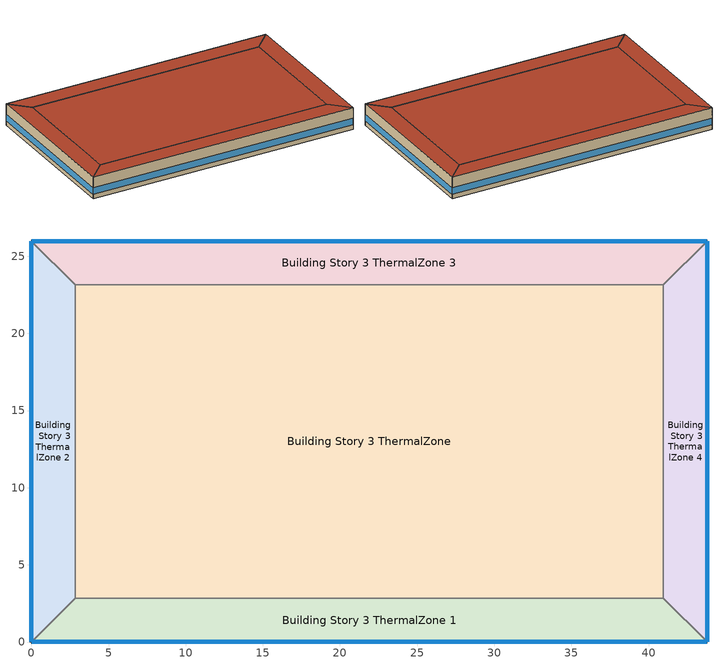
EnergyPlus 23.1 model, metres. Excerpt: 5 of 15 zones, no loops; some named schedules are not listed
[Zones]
Building Story 3 ThermalZone
 floor adiabatic (Typical Interior Ceiling): 40.97,2.83 2.83,2.83 2.83,23.16 40.97,23.16 z7.2
 wall adiabatic (Typical Interior Wall): 2.83,2.83 40.97,2.83 40.97,23.16 2.83,23.16 2.83,2.83 z7.2:10.8
 roof outside (Typical IEAD Roof R-31.25): 40.97,23.16 2.83,23.16 2.83,2.83 40.97,2.83 z10.8
Building Story 3 ThermalZone 1
 floor adiabatic (Typical Interior Ceiling): 43.79,0 0,0 2.83,2.83 40.97,2.83 z7.2
 wall outside (Typical Insulated Steel Framed Exterior Wall R-20.41): 0,0 43.79,0 z7.2:10.8
 wall adiabatic (Typical Interior Wall): 43.79,0 40.97,2.83 2.83,2.83 0,0 z7.2:10.8
 window (U 0.48 SHGC 0.40 Dbl Ref-D Clr 6mm/13mm): 0.03,0 43.77,0 z7.96:9.04
 roof outside (Typical IEAD Roof R-31.25): 40.97,2.83 2.83,2.83 0,0 43.79,0 z10.8
Building Story 3 ThermalZone 2
 floor adiabatic (Typical Interior Ceiling): 0,0 0,25.99 2.83,23.16 2.83,2.83 z7.2
 wall outside (Typical Insulated Steel Framed Exterior Wall R-20.41): 0,25.99 0,0 z7.2:10.8
 wall adiabatic (Typical Interior Wall): 0,0 2.83,2.83 2.83,23.16 0,25.99 z7.2:10.8
 window (U 0.48 SHGC 0.40 Dbl Ref-D Clr 6mm/13mm): 0,25.96 0,0.03 z7.96:9.04
 roof outside (Typical IEAD Roof R-31.25): 2.83,2.83 2.83,23.16 0,25.99 0,0 z10.8
Building Story 3 ThermalZone 3
 floor adiabatic (Typical Interior Ceiling): 0,25.99 43.79,25.99 40.97,23.16 2.83,23.16 z7.2
 wall outside (Typical Insulated Steel Framed Exterior Wall R-20.41): 43.79,25.99 0,25.99 z7.2:10.8
 wall adiabatic (Typical Interior Wall): 0,25.99 2.83,23.16 40.97,23.16 43.79,25.99 z7.2:10.8
 window (U 0.48 SHGC 0.40 Dbl Ref-D Clr 6mm/13mm): 43.77,25.99 0.03,25.99 z7.96:9.04
 roof outside (Typical IEAD Roof R-31.25): 2.83,23.16 40.97,23.16 43.79,25.99 0,25.99 z10.8
Building Story 3 ThermalZone 4
 floor adiabatic (Typical Interior Ceiling): 43.79,25.99 43.79,0 40.97,2.83 40.97,23.16 z7.2
 wall outside (Typical Insulated Steel Framed Exterior Wall R-20.41): 43.79,0 43.79,25.99 z7.2:10.8
 wall adiabatic (Typical Interior Wall): 43.79,25.99 40.97,23.16 40.97,2.83 43.79,0 z7.2:10.8
 window (U 0.48 SHGC 0.40 Dbl Ref-D Clr 6mm/13mm): 43.79,0.03 43.79,25.96 z7.96:9.04
 roof outside (Typical IEAD Roof R-31.25): 40.97,23.16 40.97,2.83 43.79,0 43.79,25.99 z10.8
[Building]
bld_5: Terrain=City
[Site:Location]
Laramie General Brees Field_WY_USA: Latitude {deg}=41.3127; Longitude {deg}=-105.585; Time Zone {hr}=-7; Elevation {m}=2215
[Site:GroundTemperature:FCfactorMethod]
8.6, 2.8, -4.1, -8.8, -2.2, 0.3, 6.7, 10.1, 16.5, 20.6, 19.2, 14.7
[Site:WaterMainsTemperature]
Calculation Method=Correlation; Annual Average Outdoor Air Temperature {C}=8.96667; Maximum Difference In Monthly Average Outdoor Air Temperatures {deltaC}=26.2
[SizingPeriod:DesignDay] Day of Month=21; Dry-Bulb Temperature Range Modifier Type=DefaultMultipliers; Humidity Condition Type=Wetbulb; Barometric Pressure {Pa}=98769; Rain Indicator=No; Snow Indicator=No; Daylight Saving Time Indicator=No; Begin Environment Reset Mode=FullResetAtBeginEnvironment
Name | Month | Day Type | Maximum Dry-Bulb Temperature {C} | Daily Dry-Bulb Temperature Range {deltaC} | Wetbulb or DewPoint at Maximum Dry-Bulb {C} | Wind Speed {m/s} | Wind Direction {deg} | Solar Model Indicator | ASHRAE Clear Sky Optical Depth for Beam Irradiance (taub) | ASHRAE Clear Sky Optical Depth for Diffuse Irradiance (taud) | Sky Clearness
Buffalo Niagara Intl Ap Ann Clg .4% Condns DB=>MWB 1 | 7 | SummerDesignDay | 30.3 | 9.3 | 21.8 | 5.7 | 240 | ASHRAETau | 0.462 | 2.001
Buffalo Niagara Intl Ap Ann Clg .4% Condns WB=>MDB 1 | 7 | SummerDesignDay | 27.8 | 9.3 | 23.8 | 5.7 | 240 | ASHRAETau | 0.462 | 2.001
Buffalo Niagara Intl Ap Ann Htg 99.6% Condns DB 1 | 1 | WinterDesignDay | -16.3 | 0 | -16.3 | 5.1 | 270 | ASHRAEClearSky |  |  | 0
[Material] Thermal Absorptance=0.9; Solar Absorptance=0.7
Name | Roughness | Thickness {m} | Conductivity {W/m-K} | Density {kg/m3} | Specific Heat {J/kg-K} | Visible Absorptance
100mm Normalweight concrete floor | MediumRough | 0.1016 | 2.31045 | 2322 | 832.557 | 0.7
25mm Stucco | Smooth | 0.0254 | 0.72 | 1856 | 840 | 0.7
5/8 in. Gypsum Board | MediumSmooth | 0.0159 | 0.16 | 800 | 1090 | 0.7
G01 13mm gypsum board | Smooth | 0.0127 | 0.160031 | 800.001 | 1090.73 | 0.5
Metal Roof Surface | Smooth | 0.0008 | 45.28 | 7824 | 500 | 0.7
Roof Membrane | VeryRough | 0.0095 | 0.16 | 1121.29 | 1460 | 0.7
Std Wood 6inch 1; Std Wood 6inch 2 | MediumSmooth | 0.15 | 0.12 | 540 | 1210 | 0.7
[Material:NoMass] Roughness=Smooth; Thermal Absorptance=0.9; Solar Absorptance=0.7
Name | Thermal Resistance {m2-K/W} | Visible Absorptance
CP02 CARPET PAD | 0.21648 | 0.8
Typical Insulation R-18.23 | 3.21036 | 0.7
Typical Insulation R-30.13 | 5.30668 | 0.7
[WindowMaterial:Gas]
AIR 13MM: Gas Type=Air; Thickness {m}=0.0127
[WindowMaterial:Glazing] Optical Data Type=SpectralAverage; Thickness {m}=0.006; Infrared Transmittance at Normal Incidence=0; Front Side Infrared Hemispherical Emissivity=0.84; Conductivity {W/m-K}=0.9; Dirt Correction Factor for Solar and Visible Transmittance=1; Solar Diffusing=No
Name | Solar Transmittance at Normal Incidence | Front Side Solar Reflectance at Normal Incidence | Back Side Solar Reflectance at Normal Incidence | Visible Transmittance at Normal Incidence | Front Side Visible Reflectance at Normal Incidence | Back Side Visible Reflectance at Normal Incidence | Back Side Infrared Hemispherical Emissivity
CLEAR 6MM | 0.775 | 0.071 | 0.071 | 0.881 | 0.08 | 0.08 | 0.84
REF D CLEAR 6MM | 0.429 | 0.308 | 0.379 | 0.334 | 0.453 | 0.505 | 0.82
[Construction]
InteriorFurnishings 1: Std Wood 6inch 1
InteriorFurnishings 2: Std Wood 6inch 2
Typical IEAD Roof R-31.25: Roof Membrane, Typical Insulation R-30.13, Metal Roof Surface
Typical Insulated Steel Framed Exterior Wall R-20.41: 25mm Stucco, 5/8 in. Gypsum Board, Typical Insulation R-18.23, 5/8 in. Gypsum Board
Typical Interior Ceiling: CP02 CARPET PAD, 100mm Normalweight concrete floor
Typical Interior Wall: G01 13mm gypsum board, G01 13mm gypsum board
U 0.48 SHGC 0.40 Dbl Ref-D Clr 6mm/13mm: REF D CLEAR 6MM, AIR 13MM, CLEAR 6MM
[Zone] Multiplier=1; Part of Total Floor Area=Yes
Building Story 3 ThermalZone; Building Story 3 ThermalZone 1; Building Story 3 ThermalZone 2; Building Story 3 ThermalZone 3; Building Story 3 ThermalZone 4
[Space] Space Type=Story Top Blended Space Type
Name | Zone
Building Story 3 Space | Building Story 3 ThermalZone
Building Story 3 Space 1 | Building Story 3 ThermalZone 1
Building Story 3 Space 2 | Building Story 3 ThermalZone 2
Building Story 3 Space 3 | Building Story 3 ThermalZone 3
Building Story 3 Space 4 | Building Story 3 ThermalZone 4
[SpaceList]
Story Top Blended Space Type: Building Story 3 Space, Building Story 3 Space 1, Building Story 3 Space 2, Building Story 3 Space 3, Building Story 3 Space 4
[InternalMass]
Name | Construction | Zone or ZoneList | Space or SpaceList | Surface Area {m2}
Building Story 3 Space Office WholeBuilding - Lg Office A  - Story Top Mass; Building Story 3 Space Office WholeBuilding - Lg Office C  - Story Top Mass | InteriorFurnishings 1 | Building Story 3 ThermalZone | Building Story 3 Space | 206.305
Building Story 3 Space 1 Office WholeBuilding - Lg Office A  - Story Top Mass; Building Story 3 Space 1 Office WholeBuilding - Lg Office C  - Story Top Mass | InteriorFurnishings 1 | Building Story 3 ThermalZone 1 | Building Story 3 Space 1 | 30.8293
Building Story 3 Space 2 Office WholeBuilding - Lg Office A  - Story Top Mass; Building Story 3 Space 2 Office WholeBuilding - Lg Office C  - Story Top Mass | InteriorFurnishings 1 | Building Story 3 ThermalZone 2 | Building Story 3 Space 2 | 17.4291
Building Story 3 Space 3 Office WholeBuilding - Lg Office A  - Story Top Mass; Building Story 3 Space 3 Office WholeBuilding - Lg Office C  - Story Top Mass | InteriorFurnishings 1 | Building Story 3 ThermalZone 3 | Building Story 3 Space 3 | 30.8293
Building Story 3 Space 4 Office WholeBuilding - Lg Office A  - Story Top Mass; Building Story 3 Space 4 Office WholeBuilding - Lg Office C  - Story Top Mass | InteriorFurnishings 1 | Building Story 3 ThermalZone 4 | Building Story 3 Space 4 | 17.4291
Building Story 3 Space Office WholeBuilding - Lg Office A end_a - Story Top Mass; Building Story 3 Space Office WholeBuilding - Lg Office A end_b - Story Top Mass; Building Story 3 Space Office WholeBuilding - Lg Office C end_a - Story Top Mass; Building Story 3 Space Office WholeBuilding - Lg Office C end_b - Story Top Mass | InteriorFurnishings 1 | Building Story 3 ThermalZone | Building Story 3 Space | 30.9027
Building Story 3 Space 1 Office WholeBuilding - Lg Office A end_a - Story Top Mass; Building Story 3 Space 1 Office WholeBuilding - Lg Office A end_b - Story Top Mass; Building Story 3 Space 1 Office WholeBuilding - Lg Office C end_a - Story Top Mass; Building Story 3 Space 1 Office WholeBuilding - Lg Office C end_b - Story Top Mass | InteriorFurnishings 1 | Building Story 3 ThermalZone 1 | Building Story 3 Space 1 | 4.61796
Building Story 3 Space 2 Office WholeBuilding - Lg Office A end_a - Story Top Mass; Building Story 3 Space 2 Office WholeBuilding - Lg Office A end_b - Story Top Mass; Building Story 3 Space 2 Office WholeBuilding - Lg Office C end_a - Story Top Mass; Building Story 3 Space 2 Office WholeBuilding - Lg Office C end_b - Story Top Mass | InteriorFurnishings 1 | Building Story 3 ThermalZone 2 | Building Story 3 Space 2 | 2.61073
Building Story 3 Space 3 Office WholeBuilding - Lg Office A end_a - Story Top Mass; Building Story 3 Space 3 Office WholeBuilding - Lg Office A end_b - Story Top Mass; Building Story 3 Space 3 Office WholeBuilding - Lg Office C end_a - Story Top Mass; Building Story 3 Space 3 Office WholeBuilding - Lg Office C end_b - Story Top Mass | InteriorFurnishings 1 | Building Story 3 ThermalZone 3 | Building Story 3 Space 3 | 4.61796
Building Story 3 Space 4 Office WholeBuilding - Lg Office A end_a - Story Top Mass; Building Story 3 Space 4 Office WholeBuilding - Lg Office A end_b - Story Top Mass; Building Story 3 Space 4 Office WholeBuilding - Lg Office C end_a - Story Top Mass; Building Story 3 Space 4 Office WholeBuilding - Lg Office C end_b - Story Top Mass | InteriorFurnishings 1 | Building Story 3 ThermalZone 4 | Building Story 3 Space 4 | 2.61073
Building Story 3 Space Office WholeBuilding - Lg Office B  - Story Top Mass | InteriorFurnishings 1 | Building Story 3 ThermalZone | Building Story 3 Space | 780.653
Building Story 3 Space 1 Office WholeBuilding - Lg Office B  - Story Top Mass | InteriorFurnishings 1 | Building Story 3 ThermalZone 1 | Building Story 3 Space 1 | 116.657
Building Story 3 Space 2 Office WholeBuilding - Lg Office B  - Story Top Mass | InteriorFurnishings 1 | Building Story 3 ThermalZone 2 | Building Story 3 Space 2 | 65.9514
Building Story 3 Space 3 Office WholeBuilding - Lg Office B  - Story Top Mass | InteriorFurnishings 1 | Building Story 3 ThermalZone 3 | Building Story 3 Space 3 | 116.657
Building Story 3 Space 4 Office WholeBuilding - Lg Office B  - Story Top Mass | InteriorFurnishings 1 | Building Story 3 ThermalZone 4 | Building Story 3 Space 4 | 65.9514
Building Story 3 Space Office WholeBuilding - Lg Office B end_a - Story Top Mass; Building Story 3 Space Office WholeBuilding - Lg Office B end_b - Story Top Mass | InteriorFurnishings 1 | Building Story 3 ThermalZone | Building Story 3 Space | 116.935
Building Story 3 Space 1 Office WholeBuilding - Lg Office B end_a - Story Top Mass; Building Story 3 Space 1 Office WholeBuilding - Lg Office B end_b - Story Top Mass | InteriorFurnishings 1 | Building Story 3 ThermalZone 1 | Building Story 3 Space 1 | 17.4742
Building Story 3 Space 2 Office WholeBuilding - Lg Office B end_a - Story Top Mass; Building Story 3 Space 2 Office WholeBuilding - Lg Office B end_b - Story Top Mass | InteriorFurnishings 1 | Building Story 3 ThermalZone 2 | Building Story 3 Space 2 | 9.87894
Building Story 3 Space 3 Office WholeBuilding - Lg Office B end_a - Story Top Mass; Building Story 3 Space 3 Office WholeBuilding - Lg Office B end_b - Story Top Mass | InteriorFurnishings 1 | Building Story 3 ThermalZone 3 | Building Story 3 Space 3 | 17.4742
Building Story 3 Space 4 Office WholeBuilding - Lg Office B end_a - Story Top Mass; Building Story 3 Space 4 Office WholeBuilding - Lg Office B end_b - Story Top Mass | InteriorFurnishings 1 | Building Story 3 ThermalZone 4 | Building Story 3 Space 4 | 9.87894
Building Story 3 Space Mass | InteriorFurnishings 2 | Building Story 3 ThermalZone | Building Story 3 Space | 1550.75
Building Story 3 Space 1 Mass | InteriorFurnishings 2 | Building Story 3 ThermalZone 1 | Building Story 3 Space 1 | 231.736
Building Story 3 Space 2 Mass | InteriorFurnishings 2 | Building Story 3 ThermalZone 2 | Building Story 3 Space 2 | 131.011
Building Story 3 Space 3 Mass | InteriorFurnishings 2 | Building Story 3 ThermalZone 3 | Building Story 3 Space 3 | 231.736
Building Story 3 Space 4 Mass | InteriorFurnishings 2 | Building Story 3 ThermalZone 4 | Building Story 3 Space 4 | 131.011
[Lights]
Office WholeBuilding - Lg Office Lights 2: Zone or ZoneList or Space or SpaceList=Story Top Blended Space Type; Schedule=OfficeLarge BLDG_LIGHT_SCH_2013; Design Level Calculation Method=Watts/Area; Watts per Zone Floor Area {W/m2}=8.82641; Return Air Fraction=0; Fraction Radiant=0.7; Fraction Visible=0.2; Fraction Replaceable=1
[People]
Office WholeBuilding - Lg Office People 2: Zone or ZoneList or Space or SpaceList=Story Top Blended Space Type; Number of People Schedule=OfficeLarge BLDG_OCC_SCH; Number of People Calculation Method=People/Area; People per Floor Area {person/m2}=0.0538196; Fraction Radiant=0.3; Activity Level Schedule=OfficeLarge ACTIVITY_SCH; Enable ASHRAE 55 Comfort Warnings=Yes; Mean Radiant Temperature Calculation Type=ZoneAveraged; Work Efficiency Schedule=Work Efficiency Schedule; Clothing Insulation Schedule=Clothing Schedule; Air Velocity Schedule=Air Velocity Schedule; Thermal Comfort Model 1 Type=Fanger
[ElectricEquipment]
Office WholeBuilding - Lg Office Elec Equip 2: Zone or ZoneList or Space or SpaceList=Story Top Blended Space Type; Schedule=OfficeLarge BLDG_EQUIP_SCH; Design Level Calculation Method=Watts/Area; Watts per Zone Floor Area {W/m2}=8.07007; Fraction Latent=0; Fraction Radiant=0.5; Fraction Lost=0
[ZoneInfiltration:DesignFlowRate] Zone or ZoneList or Space or SpaceList=Story Top Blended Space Type; Schedule=Always On Discrete; Design Flow Rate Calculation Method=Flow/ExteriorArea; Constant Term Coefficient=0; Temperature Term Coefficient=0; Velocity Term Coefficient=0.224; Velocity Squared Term Coefficient=0
Name | Flow Rate per Exterior Surface Area {m3/s-m2}
Office WholeBuilding - Lg Office A  - Story Top Infiltration; Office WholeBuilding - Lg Office C  - Story Top Infiltration | 3.64946e-05
Office WholeBuilding - Lg Office A end_a - Story Top Infiltration; Office WholeBuilding - Lg Office A end_b - Story Top Infiltration; Office WholeBuilding - Lg Office C end_a - Story Top Infiltration; Office WholeBuilding - Lg Office C end_b - Story Top Infiltration | 1.09331e-05
Office WholeBuilding - Lg Office B end_a - Story Top Infiltration; Office WholeBuilding - Lg Office B end_b - Story Top Infiltration | 2.06853e-05
[Daylighting:Controls] Lighting Control Type=Stepped; Minimum Input Power Fraction for Continuous or ContinuousOff Dimming Control=0.3; Minimum Light Output Fraction for Continuous or ContinuousOff Dimming Control=0.2; Number of Stepped Control Steps=3; Probability Lighting will be Reset When Needed in Manual Stepped Control=1; Glare Calculation Azimuth Angle of View Direction Clockwise from Zone y-Axis {deg}=-0; Maximum Allowable Discomfort Glare Index=22; Illuminance Setpoint at Reference Point 1 {lux}=377; Illuminance Setpoint at Reference Point 2 {lux}=377
Name | Zone or Space | Glare Calculation Daylighting Reference Point | Daylighting Reference Point 1 | Fraction of Lights Controlled by Reference Point 1 | Daylighting Reference Point 2 | Fraction of Lights Controlled by Reference Point 2
Building Story 3 ThermalZone 1 DaylightingControls | Building Story 3 ThermalZone 1 | Building Story 3 Space 1 Daylt Sensor 1 | Building Story 3 Space 1 Daylt Sensor 1 | 0.454 | Building Story 3 Space 1 Daylt Sensor 2 | 0.106
Building Story 3 ThermalZone 2 DaylightingControls | Building Story 3 ThermalZone 2 | Building Story 3 Space 2 Daylt Sensor 1 | Building Story 3 Space 2 Daylt Sensor 1 | 0.462 | Building Story 3 Space 2 Daylt Sensor 2 | 0.102
Building Story 3 ThermalZone 3 DaylightingControls | Building Story 3 ThermalZone 3 | Building Story 3 Space 3 Daylt Sensor 1 | Building Story 3 Space 3 Daylt Sensor 1 | 0.454 | Building Story 3 Space 3 Daylt Sensor 2 | 0.106
Building Story 3 ThermalZone 4 DaylightingControls | Building Story 3 ThermalZone 4 | Building Story 3 Space 4 Daylt Sensor 1 | Building Story 3 Space 4 Daylt Sensor 1 | 0.462 | Building Story 3 Space 4 Daylt Sensor 2 | 0.102
[AvailabilityManager:NightCycle] Applicability Schedule=Always On Discrete; Control Type=CycleOnAny; Thermostat Tolerance {deltaC}=1.9999; Cycling Run Time Control Type=Thermostat; Cycling Run Time {s}=1800
Name | Fan Schedule
Availability Manager Night Cycle 5 | Building Story 1 ThermalZone 1 PSZ-AC Occ Sch
Availability Manager Night Cycle 1 | Building Story 1 ThermalZone 2 PSZ-AC Occ Sch
Availability Manager Night Cycle 2 | Building Story 1 ThermalZone 3 PSZ-AC Occ Sch
Availability Manager Night Cycle 3 | Building Story 1 ThermalZone 4 PSZ-AC Occ Sch
Availability Manager Night Cycle 4 | Building Story 1 ThermalZone PSZ-AC Occ Sch
Availability Manager Night Cycle 10 | Building Story 2 ThermalZone 1 PSZ-AC Occ Sch
Availability Manager Night Cycle 7 | Building Story 2 ThermalZone 2 PSZ-AC Occ Sch
Availability Manager Night Cycle 6 | Building Story 2 ThermalZone 3 PSZ-AC Occ Sch
Availability Manager Night Cycle 8 | Building Story 2 ThermalZone 4 PSZ-AC Occ Sch
Availability Manager Night Cycle 9 | Building Story 2 ThermalZone PSZ-AC Occ Sch
Availability Manager Night Cycle 15 | Building Story 3 ThermalZone 1 PSZ-AC Occ Sch
Availability Manager Night Cycle 11 | Building Story 3 ThermalZone 2 PSZ-AC Occ Sch
Availability Manager Night Cycle 12 | Building Story 3 ThermalZone 3 PSZ-AC Occ Sch
Availability Manager Night Cycle 13 | Building Story 3 ThermalZone 4 PSZ-AC Occ Sch
Availability Manager Night Cycle 14 | Building Story 3 ThermalZone PSZ-AC Occ Sch
[AvailabilityManager:Scheduled] Schedule=Always On Discrete
Building Story 1 ThermalZone 1 PSZ-AC OA System Availability Manager; Building Story 1 ThermalZone 2 PSZ-AC OA System Availability Manager; Building Story 1 ThermalZone 3 PSZ-AC OA System Availability Manager; Building Story 1 ThermalZone 4 PSZ-AC OA System Availability Manager; Building Story 1 ThermalZone PSZ-AC OA System Availability Manager; Building Story 2 ThermalZone 1 PSZ-AC OA System Availability Manager; Building Story 2 ThermalZone 2 PSZ-AC OA System Availability Manager; Building Story 2 ThermalZone 3 PSZ-AC OA System Availability Manager; Building Story 2 ThermalZone 4 PSZ-AC OA System Availability Manager; Building Story 2 ThermalZone PSZ-AC OA System Availability Manager; Building Story 3 ThermalZone 1 PSZ-AC OA System Availability Manager; Building Story 3 ThermalZone 2 PSZ-AC OA System Availability Manager; Building Story 3 ThermalZone 3 PSZ-AC OA System Availability Manager; Building Story 3 ThermalZone 4 PSZ-AC OA System Availability Manager; Building Story 3 ThermalZone PSZ-AC OA System Availability Manager
[Exterior:Lights] Control Option=AstronomicalClock
Name | Schedule | Design Level {W}
Building Facades | Schedule Ruleset 1 | 650.697
Main Entries | Schedule Ruleset 2 | 240
Other Doors | Schedule Ruleset 2 | 205.041
Parking Areas and Drives | Schedule Ruleset 2 | 3235.27
[EnergyManagementSystem:Sensor]
Name | Output:Variable or Output:Meter Index Key | Output:Variable or Output:Meter
Ele_Sen | Whole Building | Facility Total Purchased Electricity Energy
Fut_Sen | NYSTc 2030 Future Hourly Emissions Sch | Schedule Value
His_Sen | New York 2019 Historical Hourly Emissions Sch | Schedule Value
Mains_Water_Temp_Sen | Environment | Site Mains Water Temperature
[EnergyManagementSystem:Actuator]
Mains_Water_Temp_Act: Actuated Component Unique=Mains Water Temperature; Actuated Component Type=Schedule:Constant; Actuated Component Control Type=Schedule Value
[EnergyManagementSystem:Program]
Emissions_Calc_Prgm: SET fut_hr_val = Fut_Sen; SET his_hr_val = His_Sen; SET fut_yr_val = 92; SET his_yr_val = 583; SET elec = Ele_Sen; SET conv = 1000000 * 60 * 60; SET conv_kg_mt = 0.001; SET fut_hr = (fut_hr_val * elec / conv) * conv_kg_mt; SET his_hr = (his_hr_val * elec / conv) * conv_kg_mt; SET fut_yr = (fut_yr_val * elec / conv) * conv_kg_mt; SET his_yr = (his_yr_val * elec / conv) * conv_kg_mt; SET fut_hr_intensity = fut_hr * 1000 / 36752.14662318513; SET his_hr_intensity = his_hr * 1000 / 36752.14662318513; SET fut_yr_intensity = fut_yr * 1000 / 36752.14662318513; SET his_yr_intensity = his_yr * 1000 / 36752.14662318513
Mains_Water_Prg: SET Mains_Water_Temp_Act = Mains_Water_Temp_Sen
[EnergyManagementSystem:ProgramCallingManager]
Emissions Calc Prgm: EndOfSystemTimestepBeforeHVACReporting; Emissions_Calc_Prgm
Mains_Water_Prg_Mgr: BeginTimestepBeforePredictor; Mains_Water_Prg
[EnergyManagementSystem:OutputVariable] Type of Data in Variable=Summed; Update Frequency=SystemTimestep; EMS Program or Subroutine=Emissions_Calc_Prgm
Name | EMS Variable | Units
Future_Annual_Electricity_Emissions | fut_yr | mt
Future_Annual_Electricity_Emissions_Intensity | fut_yr_intensity | kg/ft2
Future_Hourly_Electricity_Emissions | fut_hr | mt
Future_Hourly_Electricity_Emissions_Intensity | fut_hr_intensity | kg/ft2
Historical_Annual_Electricity_Emissions | his_yr | mt
Historical_Annual_Electricity_Emissions_Intensity | his_yr_intensity | kg/ft2
Historical_Hourly_Electricity_Emissions | his_hr | mt
Historical_Hourly_Electricity_Emissions_Intensity | his_hr_intensity | kg/ft2
[Schedule:Day:Interval]
OfficeLarge BLDG_LIGHT_SCH_2013 Sat Day: No, 06:00, 0.05, 08:00, 0.0905601, 12:00, 0.27168, 17:00, 0.13584, 19:00, 0.0452801, 24:00, 0.05
OfficeLarge BLDG_LIGHT_SCH_2013 Default: No, 05:00, 0.05, 18:00, 0.0452801, 24:00, 0.05
OfficeLarge BLDG_LIGHT_SCH_2013 Wkdy Day: No, 05:00, 0.05, 06:00, 0.1, 07:00, 0.0905601, 08:00, 0.27168, 17:00, 0.815041, 18:00, 0.452801, 20:00, 0.27168, 22:00, 0.18112, 23:00, 0.0905601, 24:00, 0.0452801
OfficeLarge BLDG_LIGHT_SCH_2013 Summer Design Day; Clothing Schedule Default Winter Clothes; OfficeLarge BLDG_EQUIP_SCH Summer Design Day: No, 24:00, 1
OfficeLarge BLDG_LIGHT_SCH_2013 Winter Design Day; Work Efficiency Schedule Default; OfficeLarge BLDG_OCC_SCH Winter Design Day; OfficeLarge BLDG_EQUIP_SCH Winter Design Day: No, 24:00, 0
Air Velocity Schedule Default: No, 24:00, 0.2
OfficeLarge BLDG_OCC_SCH Sat Day: No, 06:00, 0, 08:00, 0.1, 12:00, 0.3, 17:00, 0.1, 19:00, 0.05, 24:00, 0
OfficeLarge BLDG_OCC_SCH Default: No, 06:00, 0, 18:00, 0.05, 24:00, 0
OfficeLarge BLDG_OCC_SCH Wkdy Day: No, 06:00, 0, 07:00, 0.1, 08:00, 0.2, 12:00, 0.95, 13:00, 0.5, 17:00, 0.95, 18:00, 0.3, 22:00, 0.1, 24:00, 0.05
OfficeLarge BLDG_OCC_SCH Summer Design Day: No, 06:00, 0, 22:00, 1, 24:00, 0.05
OfficeLarge ACTIVITY_SCH Default; OfficeLarge ACTIVITY_SCH Summer Design Day; OfficeLarge ACTIVITY_SCH Winter Design Day: No, 24:00, 120
OfficeLarge BLDG_EQUIP_SCH Sat Day: No, 06:00, 0.3, 08:00, 0.4, 12:00, 0.5, 17:00, 0.35, 24:00, 0.3
OfficeLarge BLDG_EQUIP_SCH Default: No, 24:00, 0.3
OfficeLarge BLDG_EQUIP_SCH Wkdy Day: No, 08:00, 0.4, 12:00, 0.9, 13:00, 0.8, 17:00, 0.9, 18:00, 0.5, 24:00, 0.4
Schedule Day 103: No, 06:00, 0, 24:00, 1
Schedule Day 104: No, 06:00, 0.7, 24:00, 1
[Schedule:Week:Daily]
OfficeLarge BLDG_LIGHT_SCH_2013 Week Rule - Jan1-Jan1: OfficeLarge BLDG_LIGHT_SCH_2013 Sat Day, OfficeLarge BLDG_LIGHT_SCH_2013 Sat Day, OfficeLarge BLDG_LIGHT_SCH_2013 Sat Day, OfficeLarge BLDG_LIGHT_SCH_2013 Sat Day, OfficeLarge BLDG_LIGHT_SCH_2013 Sat Day, OfficeLarge BLDG_LIGHT_SCH_2013 Sat Day, OfficeLarge BLDG_LIGHT_SCH_2013 Sat Day, OfficeLarge BLDG_LIGHT_SCH_2013 Default, OfficeLarge BLDG_LIGHT_SCH_2013 Summer Design Day, OfficeLarge BLDG_LIGHT_SCH_2013 Winter Design Day, OfficeLarge BLDG_LIGHT_SCH_2013 Default, OfficeLarge BLDG_LIGHT_SCH_2013 Default
OfficeLarge BLDG_LIGHT_SCH_2013 Week Rule - Jan2-Dec31: OfficeLarge BLDG_LIGHT_SCH_2013 Default, OfficeLarge BLDG_LIGHT_SCH_2013 Wkdy Day, OfficeLarge BLDG_LIGHT_SCH_2013 Wkdy Day, OfficeLarge BLDG_LIGHT_SCH_2013 Wkdy Day, OfficeLarge BLDG_LIGHT_SCH_2013 Wkdy Day, OfficeLarge BLDG_LIGHT_SCH_2013 Wkdy Day, OfficeLarge BLDG_LIGHT_SCH_2013 Sat Day, OfficeLarge BLDG_LIGHT_SCH_2013 Default, OfficeLarge BLDG_LIGHT_SCH_2013 Summer Design Day, OfficeLarge BLDG_LIGHT_SCH_2013 Winter Design Day, OfficeLarge BLDG_LIGHT_SCH_2013 Default, OfficeLarge BLDG_LIGHT_SCH_2013 Default
Work Efficiency Schedule Week Rule - Jan1-Dec31: Work Efficiency Schedule Default, Work Efficiency Schedule Default, Work Efficiency Schedule Default, Work Efficiency Schedule Default, Work Efficiency Schedule Default, Work Efficiency Schedule Default, Work Efficiency Schedule Default, Work Efficiency Schedule Default, Work Efficiency Schedule Default, Work Efficiency Schedule Default, Work Efficiency Schedule Default, Work Efficiency Schedule Default
Clothing Schedule Week Rule - Jan1-Dec31: Clothing Schedule Default Winter Clothes, Clothing Schedule Default Winter Clothes, Clothing Schedule Default Winter Clothes, Clothing Schedule Default Winter Clothes, Clothing Schedule Default Winter Clothes, Clothing Schedule Default Winter Clothes, Clothing Schedule Default Winter Clothes, Clothing Schedule Default Winter Clothes, Clothing Schedule Default Winter Clothes, Clothing Schedule Default Winter Clothes, Clothing Schedule Default Winter Clothes, Clothing Schedule Default Winter Clothes
Air Velocity Schedule Week Rule - Jan1-Dec31: Air Velocity Schedule Default, Air Velocity Schedule Default, Air Velocity Schedule Default, Air Velocity Schedule Default, Air Velocity Schedule Default, Air Velocity Schedule Default, Air Velocity Schedule Default, Air Velocity Schedule Default, Air Velocity Schedule Default, Air Velocity Schedule Default, Air Velocity Schedule Default, Air Velocity Schedule Default
Building Story 1 ThermalZone 1 PSZ-AC Occ Sch Week Rule - Jan1-Jan1: Building Story 1 ThermalZone 1 PSZ-AC Occ Sch Sunday, Building Story 1 ThermalZone 1 PSZ-AC Occ Sch Sunday, Building Story 1 ThermalZone 1 PSZ-AC Occ Sch Sunday, Building Story 1 ThermalZone 1 PSZ-AC Occ Sch Sunday, Building Story 1 ThermalZone 1 PSZ-AC Occ Sch Sunday, Building Story 1 ThermalZone 1 PSZ-AC Occ Sch Sunday, Building Story 1 ThermalZone 1 PSZ-AC Occ Sch Sunday, Building Story 1 ThermalZone 1 PSZ-AC Occ Sch Default, Building Story 1 ThermalZone 1 PSZ-AC Occ Sch Summer Design Day, Building Story 1 ThermalZone 1 PSZ-AC Occ Sch Winter Design Day, Building Story 1 ThermalZone 1 PSZ-AC Occ Sch Default, Building Story 1 ThermalZone 1 PSZ-AC Occ Sch Default
Building Story 1 ThermalZone 1 PSZ-AC Occ Sch Week Rule - Jan2-Jun25: Building Story 1 ThermalZone 1 PSZ-AC Occ Sch Sunday, Building Story 1 ThermalZone 1 PSZ-AC Occ Sch Default, Building Story 1 ThermalZone 1 PSZ-AC Occ Sch Tuesday, Building Story 1 ThermalZone 1 PSZ-AC Occ Sch Wednesday, Building Story 1 ThermalZone 1 PSZ-AC Occ Sch Thursday, Building Story 1 ThermalZone 1 PSZ-AC Occ Sch Friday, Building Story 1 ThermalZone 1 PSZ-AC Occ Sch Sunday, Building Story 1 ThermalZone 1 PSZ-AC Occ Sch Default, Building Story 1 ThermalZone 1 PSZ-AC Occ Sch Summer Design Day, Building Story 1 ThermalZone 1 PSZ-AC Occ Sch Winter Design Day, Building Story 1 ThermalZone 1 PSZ-AC Occ Sch Default, Building Story 1 ThermalZone 1 PSZ-AC Occ Sch Default
Building Story 1 ThermalZone 1 PSZ-AC Occ Sch Week Rule - Jun26-Jul2: Building Story 1 ThermalZone 1 PSZ-AC Occ Sch Sunday, Building Story 1 ThermalZone 1 PSZ-AC Occ Sch Default, Building Story 1 ThermalZone 1 PSZ-AC Occ Sch Tuesday, Building Story 1 ThermalZone 1 PSZ-AC Occ Sch Wednesday, Building Story 1 ThermalZone 1 PSZ-AC Occ Sch Thursday, Building Story 1 ThermalZone 1 PSZ-AC Occ Sch Friday 1, Building Story 1 ThermalZone 1 PSZ-AC Occ Sch Sunday, Building Story 1 ThermalZone 1 PSZ-AC Occ Sch Default, Building Story 1 ThermalZone 1 PSZ-AC Occ Sch Summer Design Day, Building Story 1 ThermalZone 1 PSZ-AC Occ Sch Winter Design Day, Building Story 1 ThermalZone 1 PSZ-AC Occ Sch Default, Building Story 1 ThermalZone 1 PSZ-AC Occ Sch Default
Building Story 1 ThermalZone 1 PSZ-AC Occ Sch Week Rule - Jul3-Aug27: Building Story 1 ThermalZone 1 PSZ-AC Occ Sch Sunday, Building Story 1 ThermalZone 1 PSZ-AC Occ Sch Monday 1, Building Story 1 ThermalZone 1 PSZ-AC Occ Sch Tuesday 1, Building Story 1 ThermalZone 1 PSZ-AC Occ Sch Wednesday 1, Building Story 1 ThermalZone 1 PSZ-AC Occ Sch Thursday 1, Building Story 1 ThermalZone 1 PSZ-AC Occ Sch Friday 1, Building Story 1 ThermalZone 1 PSZ-AC Occ Sch Sunday, Building Story 1 ThermalZone 1 PSZ-AC Occ Sch Default, Building Story 1 ThermalZone 1 PSZ-AC Occ Sch Summer Design Day, Building Story 1 ThermalZone 1 PSZ-AC Occ Sch Winter Design Day, Building Story 1 ThermalZone 1 PSZ-AC Occ Sch Default, Building Story 1 ThermalZone 1 PSZ-AC Occ Sch Default
Building Story 1 ThermalZone 1 PSZ-AC Occ Sch Week Rule - Aug28-Sep3: Building Story 1 ThermalZone 1 PSZ-AC Occ Sch Sunday, Building Story 1 ThermalZone 1 PSZ-AC Occ Sch Monday 1, Building Story 1 ThermalZone 1 PSZ-AC Occ Sch Tuesday 1, Building Story 1 ThermalZone 1 PSZ-AC Occ Sch Wednesday 1, Building Story 1 ThermalZone 1 PSZ-AC Occ Sch Thursday 2, Building Story 1 ThermalZone 1 PSZ-AC Occ Sch Friday 2, Building Story 1 ThermalZone 1 PSZ-AC Occ Sch Sunday, Building Story 1 ThermalZone 1 PSZ-AC Occ Sch Default, Building Story 1 ThermalZone 1 PSZ-AC Occ Sch Summer Design Day, Building Story 1 ThermalZone 1 PSZ-AC Occ Sch Winter Design Day, Building Story 1 ThermalZone 1 PSZ-AC Occ Sch Default, Building Story 1 ThermalZone 1 PSZ-AC Occ Sch Default
Building Story 1 ThermalZone 1 PSZ-AC Occ Sch Week Rule - Sep4-Dec31: Building Story 1 ThermalZone 1 PSZ-AC Occ Sch Sunday, Building Story 1 ThermalZone 1 PSZ-AC Occ Sch Monday 2, Building Story 1 ThermalZone 1 PSZ-AC Occ Sch Tuesday 2, Building Story 1 ThermalZone 1 PSZ-AC Occ Sch Wednesday 2, Building Story 1 ThermalZone 1 PSZ-AC Occ Sch Thursday 2, Building Story 1 ThermalZone 1 PSZ-AC Occ Sch Friday 2, Building Story 1 ThermalZone 1 PSZ-AC Occ Sch Sunday, Building Story 1 ThermalZone 1 PSZ-AC Occ Sch Default, Building Story 1 ThermalZone 1 PSZ-AC Occ Sch Summer Design Day, Building Story 1 ThermalZone 1 PSZ-AC Occ Sch Winter Design Day, Building Story 1 ThermalZone 1 PSZ-AC Occ Sch Default, Building Story 1 ThermalZone 1 PSZ-AC Occ Sch Default
Building Story 1 ThermalZone 2 PSZ-AC Occ Sch Week Rule - Jan1-Jan1: Building Story 1 ThermalZone 2 PSZ-AC Occ Sch Sunday, Building Story 1 ThermalZone 2 PSZ-AC Occ Sch Sunday, Building Story 1 ThermalZone 2 PSZ-AC Occ Sch Sunday, Building Story 1 ThermalZone 2 PSZ-AC Occ Sch Sunday, Building Story 1 ThermalZone 2 PSZ-AC Occ Sch Sunday, Building Story 1 ThermalZone 2 PSZ-AC Occ Sch Sunday, Building Story 1 ThermalZone 2 PSZ-AC Occ Sch Sunday, Building Story 1 ThermalZone 2 PSZ-AC Occ Sch Default, Building Story 1 ThermalZone 2 PSZ-AC Occ Sch Summer Design Day, Building Story 1 ThermalZone 2 PSZ-AC Occ Sch Winter Design Day, Building Story 1 ThermalZone 2 PSZ-AC Occ Sch Default, Building Story 1 ThermalZone 2 PSZ-AC Occ Sch Default
Building Story 1 ThermalZone 2 PSZ-AC Occ Sch Week Rule - Jan2-Jun25: Building Story 1 ThermalZone 2 PSZ-AC Occ Sch Sunday, Building Story 1 ThermalZone 2 PSZ-AC Occ Sch Default, Building Story 1 ThermalZone 2 PSZ-AC Occ Sch Tuesday, Building Story 1 ThermalZone 2 PSZ-AC Occ Sch Wednesday, Building Story 1 ThermalZone 2 PSZ-AC Occ Sch Thursday, Building Story 1 ThermalZone 2 PSZ-AC Occ Sch Friday, Building Story 1 ThermalZone 2 PSZ-AC Occ Sch Sunday, Building Story 1 ThermalZone 2 PSZ-AC Occ Sch Default, Building Story 1 ThermalZone 2 PSZ-AC Occ Sch Summer Design Day, Building Story 1 ThermalZone 2 PSZ-AC Occ Sch Winter Design Day, Building Story 1 ThermalZone 2 PSZ-AC Occ Sch Default, Building Story 1 ThermalZone 2 PSZ-AC Occ Sch Default
Building Story 1 ThermalZone 2 PSZ-AC Occ Sch Week Rule - Jun26-Jul2: Building Story 1 ThermalZone 2 PSZ-AC Occ Sch Sunday, Building Story 1 ThermalZone 2 PSZ-AC Occ Sch Default, Building Story 1 ThermalZone 2 PSZ-AC Occ Sch Tuesday, Building Story 1 ThermalZone 2 PSZ-AC Occ Sch Wednesday, Building Story 1 ThermalZone 2 PSZ-AC Occ Sch Thursday, Building Story 1 ThermalZone 2 PSZ-AC Occ Sch Friday 1, Building Story 1 ThermalZone 2 PSZ-AC Occ Sch Sunday, Building Story 1 ThermalZone 2 PSZ-AC Occ Sch Default, Building Story 1 ThermalZone 2 PSZ-AC Occ Sch Summer Design Day, Building Story 1 ThermalZone 2 PSZ-AC Occ Sch Winter Design Day, Building Story 1 ThermalZone 2 PSZ-AC Occ Sch Default, Building Story 1 ThermalZone 2 PSZ-AC Occ Sch Default
Building Story 1 ThermalZone 2 PSZ-AC Occ Sch Week Rule - Jul3-Aug27: Building Story 1 ThermalZone 2 PSZ-AC Occ Sch Sunday, Building Story 1 ThermalZone 2 PSZ-AC Occ Sch Monday 1, Building Story 1 ThermalZone 2 PSZ-AC Occ Sch Tuesday 1, Building Story 1 ThermalZone 2 PSZ-AC Occ Sch Wednesday 1, Building Story 1 ThermalZone 2 PSZ-AC Occ Sch Thursday 1, Building Story 1 ThermalZone 2 PSZ-AC Occ Sch Friday 1, Building Story 1 ThermalZone 2 PSZ-AC Occ Sch Sunday, Building Story 1 ThermalZone 2 PSZ-AC Occ Sch Default, Building Story 1 ThermalZone 2 PSZ-AC Occ Sch Summer Design Day, Building Story 1 ThermalZone 2 PSZ-AC Occ Sch Winter Design Day, Building Story 1 ThermalZone 2 PSZ-AC Occ Sch Default, Building Story 1 ThermalZone 2 PSZ-AC Occ Sch Default
Building Story 1 ThermalZone 2 PSZ-AC Occ Sch Week Rule - Aug28-Sep3: Building Story 1 ThermalZone 2 PSZ-AC Occ Sch Sunday, Building Story 1 ThermalZone 2 PSZ-AC Occ Sch Monday 1, Building Story 1 ThermalZone 2 PSZ-AC Occ Sch Tuesday 1, Building Story 1 ThermalZone 2 PSZ-AC Occ Sch Wednesday 1, Building Story 1 ThermalZone 2 PSZ-AC Occ Sch Thursday 2, Building Story 1 ThermalZone 2 PSZ-AC Occ Sch Friday 2, Building Story 1 ThermalZone 2 PSZ-AC Occ Sch Sunday, Building Story 1 ThermalZone 2 PSZ-AC Occ Sch Default, Building Story 1 ThermalZone 2 PSZ-AC Occ Sch Summer Design Day, Building Story 1 ThermalZone 2 PSZ-AC Occ Sch Winter Design Day, Building Story 1 ThermalZone 2 PSZ-AC Occ Sch Default, Building Story 1 ThermalZone 2 PSZ-AC Occ Sch Default
Building Story 1 ThermalZone 2 PSZ-AC Occ Sch Week Rule - Sep4-Dec31: Building Story 1 ThermalZone 2 PSZ-AC Occ Sch Sunday, Building Story 1 ThermalZone 2 PSZ-AC Occ Sch Monday 2, Building Story 1 ThermalZone 2 PSZ-AC Occ Sch Tuesday 2, Building Story 1 ThermalZone 2 PSZ-AC Occ Sch Wednesday 2, Building Story 1 ThermalZone 2 PSZ-AC Occ Sch Thursday 2, Building Story 1 ThermalZone 2 PSZ-AC Occ Sch Friday 2, Building Story 1 ThermalZone 2 PSZ-AC Occ Sch Sunday, Building Story 1 ThermalZone 2 PSZ-AC Occ Sch Default, Building Story 1 ThermalZone 2 PSZ-AC Occ Sch Summer Design Day, Building Story 1 ThermalZone 2 PSZ-AC Occ Sch Winter Design Day, Building Story 1 ThermalZone 2 PSZ-AC Occ Sch Default, Building Story 1 ThermalZone 2 PSZ-AC Occ Sch Default
Building Story 1 ThermalZone 3 PSZ-AC Occ Sch Week Rule - Jan1-Jan1: Building Story 1 ThermalZone 3 PSZ-AC Occ Sch Sunday, Building Story 1 ThermalZone 3 PSZ-AC Occ Sch Sunday, Building Story 1 ThermalZone 3 PSZ-AC Occ Sch Sunday, Building Story 1 ThermalZone 3 PSZ-AC Occ Sch Sunday, Building Story 1 ThermalZone 3 PSZ-AC Occ Sch Sunday, Building Story 1 ThermalZone 3 PSZ-AC Occ Sch Sunday, Building Story 1 ThermalZone 3 PSZ-AC Occ Sch Sunday, Building Story 1 ThermalZone 3 PSZ-AC Occ Sch Default, Building Story 1 ThermalZone 3 PSZ-AC Occ Sch Summer Design Day, Building Story 1 ThermalZone 3 PSZ-AC Occ Sch Winter Design Day, Building Story 1 ThermalZone 3 PSZ-AC Occ Sch Default, Building Story 1 ThermalZone 3 PSZ-AC Occ Sch Default
Building Story 1 ThermalZone 3 PSZ-AC Occ Sch Week Rule - Jan2-Jun25: Building Story 1 ThermalZone 3 PSZ-AC Occ Sch Sunday, Building Story 1 ThermalZone 3 PSZ-AC Occ Sch Default, Building Story 1 ThermalZone 3 PSZ-AC Occ Sch Tuesday, Building Story 1 ThermalZone 3 PSZ-AC Occ Sch Wednesday, Building Story 1 ThermalZone 3 PSZ-AC Occ Sch Thursday, Building Story 1 ThermalZone 3 PSZ-AC Occ Sch Friday, Building Story 1 ThermalZone 3 PSZ-AC Occ Sch Sunday, Building Story 1 ThermalZone 3 PSZ-AC Occ Sch Default, Building Story 1 ThermalZone 3 PSZ-AC Occ Sch Summer Design Day, Building Story 1 ThermalZone 3 PSZ-AC Occ Sch Winter Design Day, Building Story 1 ThermalZone 3 PSZ-AC Occ Sch Default, Building Story 1 ThermalZone 3 PSZ-AC Occ Sch Default
Building Story 1 ThermalZone 3 PSZ-AC Occ Sch Week Rule - Jun26-Jul2: Building Story 1 ThermalZone 3 PSZ-AC Occ Sch Sunday, Building Story 1 ThermalZone 3 PSZ-AC Occ Sch Default, Building Story 1 ThermalZone 3 PSZ-AC Occ Sch Tuesday, Building Story 1 ThermalZone 3 PSZ-AC Occ Sch Wednesday, Building Story 1 ThermalZone 3 PSZ-AC Occ Sch Thursday, Building Story 1 ThermalZone 3 PSZ-AC Occ Sch Friday 1, Building Story 1 ThermalZone 3 PSZ-AC Occ Sch Sunday, Building Story 1 ThermalZone 3 PSZ-AC Occ Sch Default, Building Story 1 ThermalZone 3 PSZ-AC Occ Sch Summer Design Day, Building Story 1 ThermalZone 3 PSZ-AC Occ Sch Winter Design Day, Building Story 1 ThermalZone 3 PSZ-AC Occ Sch Default, Building Story 1 ThermalZone 3 PSZ-AC Occ Sch Default
Building Story 1 ThermalZone 3 PSZ-AC Occ Sch Week Rule - Jul3-Aug27: Building Story 1 ThermalZone 3 PSZ-AC Occ Sch Sunday, Building Story 1 ThermalZone 3 PSZ-AC Occ Sch Monday 1, Building Story 1 ThermalZone 3 PSZ-AC Occ Sch Tuesday 1, Building Story 1 ThermalZone 3 PSZ-AC Occ Sch Wednesday 1, Building Story 1 ThermalZone 3 PSZ-AC Occ Sch Thursday 1, Building Story 1 ThermalZone 3 PSZ-AC Occ Sch Friday 1, Building Story 1 ThermalZone 3 PSZ-AC Occ Sch Sunday, Building Story 1 ThermalZone 3 PSZ-AC Occ Sch Default, Building Story 1 ThermalZone 3 PSZ-AC Occ Sch Summer Design Day, Building Story 1 ThermalZone 3 PSZ-AC Occ Sch Winter Design Day, Building Story 1 ThermalZone 3 PSZ-AC Occ Sch Default, Building Story 1 ThermalZone 3 PSZ-AC Occ Sch Default
Building Story 1 ThermalZone 3 PSZ-AC Occ Sch Week Rule - Aug28-Sep3: Building Story 1 ThermalZone 3 PSZ-AC Occ Sch Sunday, Building Story 1 ThermalZone 3 PSZ-AC Occ Sch Monday 1, Building Story 1 ThermalZone 3 PSZ-AC Occ Sch Tuesday 1, Building Story 1 ThermalZone 3 PSZ-AC Occ Sch Wednesday 1, Building Story 1 ThermalZone 3 PSZ-AC Occ Sch Thursday 2, Building Story 1 ThermalZone 3 PSZ-AC Occ Sch Friday 2, Building Story 1 ThermalZone 3 PSZ-AC Occ Sch Sunday, Building Story 1 ThermalZone 3 PSZ-AC Occ Sch Default, Building Story 1 ThermalZone 3 PSZ-AC Occ Sch Summer Design Day, Building Story 1 ThermalZone 3 PSZ-AC Occ Sch Winter Design Day, Building Story 1 ThermalZone 3 PSZ-AC Occ Sch Default, Building Story 1 ThermalZone 3 PSZ-AC Occ Sch Default
Building Story 1 ThermalZone 3 PSZ-AC Occ Sch Week Rule - Sep4-Dec31: Building Story 1 ThermalZone 3 PSZ-AC Occ Sch Sunday, Building Story 1 ThermalZone 3 PSZ-AC Occ Sch Monday 2, Building Story 1 ThermalZone 3 PSZ-AC Occ Sch Tuesday 2, Building Story 1 ThermalZone 3 PSZ-AC Occ Sch Wednesday 2, Building Story 1 ThermalZone 3 PSZ-AC Occ Sch Thursday 2, Building Story 1 ThermalZone 3 PSZ-AC Occ Sch Friday 2, Building Story 1 ThermalZone 3 PSZ-AC Occ Sch Sunday, Building Story 1 ThermalZone 3 PSZ-AC Occ Sch Default, Building Story 1 ThermalZone 3 PSZ-AC Occ Sch Summer Design Day, Building Story 1 ThermalZone 3 PSZ-AC Occ Sch Winter Design Day, Building Story 1 ThermalZone 3 PSZ-AC Occ Sch Default, Building Story 1 ThermalZone 3 PSZ-AC Occ Sch Default
Building Story 1 ThermalZone 4 PSZ-AC Occ Sch Week Rule - Jan1-Jan1: Building Story 1 ThermalZone 4 PSZ-AC Occ Sch Sunday, Building Story 1 ThermalZone 4 PSZ-AC Occ Sch Sunday, Building Story 1 ThermalZone 4 PSZ-AC Occ Sch Sunday, Building Story 1 ThermalZone 4 PSZ-AC Occ Sch Sunday, Building Story 1 ThermalZone 4 PSZ-AC Occ Sch Sunday, Building Story 1 ThermalZone 4 PSZ-AC Occ Sch Sunday, Building Story 1 ThermalZone 4 PSZ-AC Occ Sch Sunday, Building Story 1 ThermalZone 4 PSZ-AC Occ Sch Default, Building Story 1 ThermalZone 4 PSZ-AC Occ Sch Summer Design Day, Building Story 1 ThermalZone 4 PSZ-AC Occ Sch Winter Design Day, Building Story 1 ThermalZone 4 PSZ-AC Occ Sch Default, Building Story 1 ThermalZone 4 PSZ-AC Occ Sch Default
Building Story 1 ThermalZone 4 PSZ-AC Occ Sch Week Rule - Jan2-Jun25: Building Story 1 ThermalZone 4 PSZ-AC Occ Sch Sunday, Building Story 1 ThermalZone 4 PSZ-AC Occ Sch Default, Building Story 1 ThermalZone 4 PSZ-AC Occ Sch Tuesday, Building Story 1 ThermalZone 4 PSZ-AC Occ Sch Wednesday, Building Story 1 ThermalZone 4 PSZ-AC Occ Sch Thursday, Building Story 1 ThermalZone 4 PSZ-AC Occ Sch Friday, Building Story 1 ThermalZone 4 PSZ-AC Occ Sch Sunday, Building Story 1 ThermalZone 4 PSZ-AC Occ Sch Default, Building Story 1 ThermalZone 4 PSZ-AC Occ Sch Summer Design Day, Building Story 1 ThermalZone 4 PSZ-AC Occ Sch Winter Design Day, Building Story 1 ThermalZone 4 PSZ-AC Occ Sch Default, Building Story 1 ThermalZone 4 PSZ-AC Occ Sch Default
OfficeLarge BLDG_OCC_SCH Week Rule - Jan1-Jan1: OfficeLarge BLDG_OCC_SCH Sat Day, OfficeLarge BLDG_OCC_SCH Sat Day, OfficeLarge BLDG_OCC_SCH Sat Day, OfficeLarge BLDG_OCC_SCH Sat Day, OfficeLarge BLDG_OCC_SCH Sat Day, OfficeLarge BLDG_OCC_SCH Sat Day, OfficeLarge BLDG_OCC_SCH Sat Day, OfficeLarge BLDG_OCC_SCH Default, OfficeLarge BLDG_OCC_SCH Summer Design Day, OfficeLarge BLDG_OCC_SCH Winter Design Day, OfficeLarge BLDG_OCC_SCH Default, OfficeLarge BLDG_OCC_SCH Default
OfficeLarge BLDG_OCC_SCH Week Rule - Jan2-Dec31: OfficeLarge BLDG_OCC_SCH Default, OfficeLarge BLDG_OCC_SCH Wkdy Day, OfficeLarge BLDG_OCC_SCH Wkdy Day, OfficeLarge BLDG_OCC_SCH Wkdy Day, OfficeLarge BLDG_OCC_SCH Wkdy Day, OfficeLarge BLDG_OCC_SCH Wkdy Day, OfficeLarge BLDG_OCC_SCH Sat Day, OfficeLarge BLDG_OCC_SCH Default, OfficeLarge BLDG_OCC_SCH Summer Design Day, OfficeLarge BLDG_OCC_SCH Winter Design Day, OfficeLarge BLDG_OCC_SCH Default, OfficeLarge BLDG_OCC_SCH Default
OfficeLarge ACTIVITY_SCH Week Rule - Jan1-Dec31: OfficeLarge ACTIVITY_SCH Default, OfficeLarge ACTIVITY_SCH Default, OfficeLarge ACTIVITY_SCH Default, OfficeLarge ACTIVITY_SCH Default, OfficeLarge ACTIVITY_SCH Default, OfficeLarge ACTIVITY_SCH Default, OfficeLarge ACTIVITY_SCH Default, OfficeLarge ACTIVITY_SCH Default, OfficeLarge ACTIVITY_SCH Summer Design Day, OfficeLarge ACTIVITY_SCH Winter Design Day, OfficeLarge ACTIVITY_SCH Default, OfficeLarge ACTIVITY_SCH Default
OfficeLarge BLDG_EQUIP_SCH Week Rule - Jan1-Jan1: OfficeLarge BLDG_EQUIP_SCH Sat Day, OfficeLarge BLDG_EQUIP_SCH Sat Day, OfficeLarge BLDG_EQUIP_SCH Sat Day, OfficeLarge BLDG_EQUIP_SCH Sat Day, OfficeLarge BLDG_EQUIP_SCH Sat Day, OfficeLarge BLDG_EQUIP_SCH Sat Day, OfficeLarge BLDG_EQUIP_SCH Sat Day, OfficeLarge BLDG_EQUIP_SCH Default, OfficeLarge BLDG_EQUIP_SCH Summer Design Day, OfficeLarge BLDG_EQUIP_SCH Winter Design Day, OfficeLarge BLDG_EQUIP_SCH Default, OfficeLarge BLDG_EQUIP_SCH Default
OfficeLarge BLDG_EQUIP_SCH Week Rule - Jan2-Dec31: OfficeLarge BLDG_EQUIP_SCH Default, OfficeLarge BLDG_EQUIP_SCH Wkdy Day, OfficeLarge BLDG_EQUIP_SCH Wkdy Day, OfficeLarge BLDG_EQUIP_SCH Wkdy Day, OfficeLarge BLDG_EQUIP_SCH Wkdy Day, OfficeLarge BLDG_EQUIP_SCH Wkdy Day, OfficeLarge BLDG_EQUIP_SCH Sat Day, OfficeLarge BLDG_EQUIP_SCH Default, OfficeLarge BLDG_EQUIP_SCH Summer Design Day, OfficeLarge BLDG_EQUIP_SCH Winter Design Day, OfficeLarge BLDG_EQUIP_SCH Default, OfficeLarge BLDG_EQUIP_SCH Default
Schedule Ruleset 1 Week Rule - Jan1-Dec31: Schedule Day 103, Schedule Day 103, Schedule Day 103, Schedule Day 103, Schedule Day 103, Schedule Day 103, Schedule Day 103, Schedule Day 103, Schedule Day 103, Schedule Day 103, Schedule Day 103, Schedule Day 103
Schedule Ruleset 2 Week Rule - Jan1-Dec31: Schedule Day 104, Schedule Day 104, Schedule Day 104, Schedule Day 104, Schedule Day 104, Schedule Day 104, Schedule Day 104, Schedule Day 104, Schedule Day 104, Schedule Day 104, Schedule Day 104, Schedule Day 104
[Schedule:Year]
OfficeLarge BLDG_LIGHT_SCH_2013: OfficeLarge BLDG_LIGHT_SCH_2013 Week Rule - Jan1-Jan1, 1, 1, 1, 1, OfficeLarge BLDG_LIGHT_SCH_2013 Week Rule - Jan2-Dec31, 1, 2, 12, 31
Work Efficiency Schedule: Work Efficiency Schedule Week Rule - Jan1-Dec31, 1, 1, 12, 31
Clothing Schedule: Clothing Schedule Week Rule - Jan1-Dec31, 1, 1, 12, 31
Air Velocity Schedule: Air Velocity Schedule Week Rule - Jan1-Dec31, 1, 1, 12, 31
Building Story 1 ThermalZone PSZ-AC Occ Sch: Building Story 1 ThermalZone PSZ-AC Occ Sch Week Rule - Jan1-Jan1, 1, 1, 1, 1, Building Story 1 ThermalZone PSZ-AC Occ Sch Week Rule - Jan2-Jun25, 1, 2, 6, 25, Building Story 1 ThermalZone PSZ-AC Occ Sch Week Rule - Jun26-Jul2, 6, 26, 7, 2, Building Story 1 ThermalZone PSZ-AC Occ Sch Week Rule - Jul3-Aug27, 7, 3, 8, 27, Building Story 1 ThermalZone PSZ-AC Occ Sch Week Rule - Aug28-Sep3, 8, 28, 9, 3, Building Story 1 ThermalZone PSZ-AC Occ Sch Week Rule - Sep4-Dec31, 9, 4, 12, 31
Building Story 1 ThermalZone 1 PSZ-AC Occ Sch: Building Story 1 ThermalZone 1 PSZ-AC Occ Sch Week Rule - Jan1-Jan1, 1, 1, 1, 1, Building Story 1 ThermalZone 1 PSZ-AC Occ Sch Week Rule - Jan2-Jun25, 1, 2, 6, 25, Building Story 1 ThermalZone 1 PSZ-AC Occ Sch Week Rule - Jun26-Jul2, 6, 26, 7, 2, Building Story 1 ThermalZone 1 PSZ-AC Occ Sch Week Rule - Jul3-Aug27, 7, 3, 8, 27, Building Story 1 ThermalZone 1 PSZ-AC Occ Sch Week Rule - Aug28-Sep3, 8, 28, 9, 3, Building Story 1 ThermalZone 1 PSZ-AC Occ Sch Week Rule - Sep4-Dec31, 9, 4, 12, 31
Building Story 1 ThermalZone 2 PSZ-AC Occ Sch: Building Story 1 ThermalZone 2 PSZ-AC Occ Sch Week Rule - Jan1-Jan1, 1, 1, 1, 1, Building Story 1 ThermalZone 2 PSZ-AC Occ Sch Week Rule - Jan2-Jun25, 1, 2, 6, 25, Building Story 1 ThermalZone 2 PSZ-AC Occ Sch Week Rule - Jun26-Jul2, 6, 26, 7, 2, Building Story 1 ThermalZone 2 PSZ-AC Occ Sch Week Rule - Jul3-Aug27, 7, 3, 8, 27, Building Story 1 ThermalZone 2 PSZ-AC Occ Sch Week Rule - Aug28-Sep3, 8, 28, 9, 3, Building Story 1 ThermalZone 2 PSZ-AC Occ Sch Week Rule - Sep4-Dec31, 9, 4, 12, 31
Building Story 1 ThermalZone 3 PSZ-AC Occ Sch: Building Story 1 ThermalZone 3 PSZ-AC Occ Sch Week Rule - Jan1-Jan1, 1, 1, 1, 1, Building Story 1 ThermalZone 3 PSZ-AC Occ Sch Week Rule - Jan2-Jun25, 1, 2, 6, 25, Building Story 1 ThermalZone 3 PSZ-AC Occ Sch Week Rule - Jun26-Jul2, 6, 26, 7, 2, Building Story 1 ThermalZone 3 PSZ-AC Occ Sch Week Rule - Jul3-Aug27, 7, 3, 8, 27, Building Story 1 ThermalZone 3 PSZ-AC Occ Sch Week Rule - Aug28-Sep3, 8, 28, 9, 3, Building Story 1 ThermalZone 3 PSZ-AC Occ Sch Week Rule - Sep4-Dec31, 9, 4, 12, 31
Building Story 1 ThermalZone 4 PSZ-AC Occ Sch: Building Story 1 ThermalZone 4 PSZ-AC Occ Sch Week Rule - Jan1-Jan1, 1, 1, 1, 1, Building Story 1 ThermalZone 4 PSZ-AC Occ Sch Week Rule - Jan2-Jun25, 1, 2, 6, 25, Building Story 1 ThermalZone 4 PSZ-AC Occ Sch Week Rule - Jun26-Jul2, 6, 26, 7, 2, Building Story 1 ThermalZone 4 PSZ-AC Occ Sch Week Rule - Jul3-Aug27, 7, 3, 8, 27, Building Story 1 ThermalZone 4 PSZ-AC Occ Sch Week Rule - Aug28-Sep3, 8, 28, 9, 3, Building Story 1 ThermalZone 4 PSZ-AC Occ Sch Week Rule - Sep4-Dec31, 9, 4, 12, 31
OfficeLarge BLDG_OCC_SCH: OfficeLarge BLDG_OCC_SCH Week Rule - Jan1-Jan1, 1, 1, 1, 1, OfficeLarge BLDG_OCC_SCH Week Rule - Jan2-Dec31, 1, 2, 12, 31
OfficeLarge ACTIVITY_SCH: OfficeLarge ACTIVITY_SCH Week Rule - Jan1-Dec31, 1, 1, 12, 31
OfficeLarge BLDG_EQUIP_SCH: OfficeLarge BLDG_EQUIP_SCH Week Rule - Jan1-Jan1, 1, 1, 1, 1, OfficeLarge BLDG_EQUIP_SCH Week Rule - Jan2-Dec31, 1, 2, 12, 31
Building Story 2 ThermalZone PSZ-AC Occ Sch: Building Story 2 ThermalZone PSZ-AC Occ Sch Week Rule - Jan1-Jan1, 1, 1, 1, 1, Building Story 2 ThermalZone PSZ-AC Occ Sch Week Rule - Jan2-Dec31, 1, 2, 12, 31
Building Story 2 ThermalZone 1 PSZ-AC Occ Sch: Building Story 2 ThermalZone 1 PSZ-AC Occ Sch Week Rule - Jan1-Jan1, 1, 1, 1, 1, Building Story 2 ThermalZone 1 PSZ-AC Occ Sch Week Rule - Jan2-Dec31, 1, 2, 12, 31
Building Story 2 ThermalZone 2 PSZ-AC Occ Sch: Building Story 2 ThermalZone 2 PSZ-AC Occ Sch Week Rule - Jan1-Jan1, 1, 1, 1, 1, Building Story 2 ThermalZone 2 PSZ-AC Occ Sch Week Rule - Jan2-Dec31, 1, 2, 12, 31
Building Story 2 ThermalZone 3 PSZ-AC Occ Sch: Building Story 2 ThermalZone 3 PSZ-AC Occ Sch Week Rule - Jan1-Jan1, 1, 1, 1, 1, Building Story 2 ThermalZone 3 PSZ-AC Occ Sch Week Rule - Jan2-Dec31, 1, 2, 12, 31
Building Story 2 ThermalZone 4 PSZ-AC Occ Sch: Building Story 2 ThermalZone 4 PSZ-AC Occ Sch Week Rule - Jan1-Jan1, 1, 1, 1, 1, Building Story 2 ThermalZone 4 PSZ-AC Occ Sch Week Rule - Jan2-Dec31, 1, 2, 12, 31
Building Story 3 ThermalZone PSZ-AC Occ Sch: Building Story 3 ThermalZone PSZ-AC Occ Sch Week Rule - Jan1-Jan1, 1, 1, 1, 1, Building Story 3 ThermalZone PSZ-AC Occ Sch Week Rule - Jan2-Dec31, 1, 2, 12, 31
Building Story 3 ThermalZone 1 PSZ-AC Occ Sch: Building Story 3 ThermalZone 1 PSZ-AC Occ Sch Week Rule - Jan1-Jan1, 1, 1, 1, 1, Building Story 3 ThermalZone 1 PSZ-AC Occ Sch Week Rule - Jan2-Dec31, 1, 2, 12, 31
Building Story 3 ThermalZone 2 PSZ-AC Occ Sch: Building Story 3 ThermalZone 2 PSZ-AC Occ Sch Week Rule - Jan1-Jan1, 1, 1, 1, 1, Building Story 3 ThermalZone 2 PSZ-AC Occ Sch Week Rule - Jan2-Dec31, 1, 2, 12, 31
Building Story 3 ThermalZone 3 PSZ-AC Occ Sch: Building Story 3 ThermalZone 3 PSZ-AC Occ Sch Week Rule - Jan1-Jan1, 1, 1, 1, 1, Building Story 3 ThermalZone 3 PSZ-AC Occ Sch Week Rule - Jan2-Dec31, 1, 2, 12, 31
Building Story 3 ThermalZone 4 PSZ-AC Occ Sch: Building Story 3 ThermalZone 4 PSZ-AC Occ Sch Week Rule - Jan1-Jan1, 1, 1, 1, 1, Building Story 3 ThermalZone 4 PSZ-AC Occ Sch Week Rule - Jan2-Dec31, 1, 2, 12, 31
Schedule Ruleset 1: Schedule Ruleset 1 Week Rule - Jan1-Dec31, 1, 1, 12, 31
Schedule Ruleset 2: Schedule Ruleset 2 Week Rule - Jan1-Dec31, 1, 1, 12, 31
[Schedule:Constant]
Always On Discrete: OnOff, 1
Mains Water Temperature: Temperature, 10
[Schedule:File] Rows to Skip at Top=1; Number of Hours of Data=8760; Column Separator=Comma; Interpolate to Timestep=No; Minutes per Item=60; Adjust Schedule for Daylight Savings=Yes
Name | File | Column Number
New York 2019 Historical Hourly Emissions Sch | historical_hourly_co2e_2019.csv | 9
NYSTc 2030 Future Hourly Emissions Sch | future_hourly_co2e_2030.csv | 10
